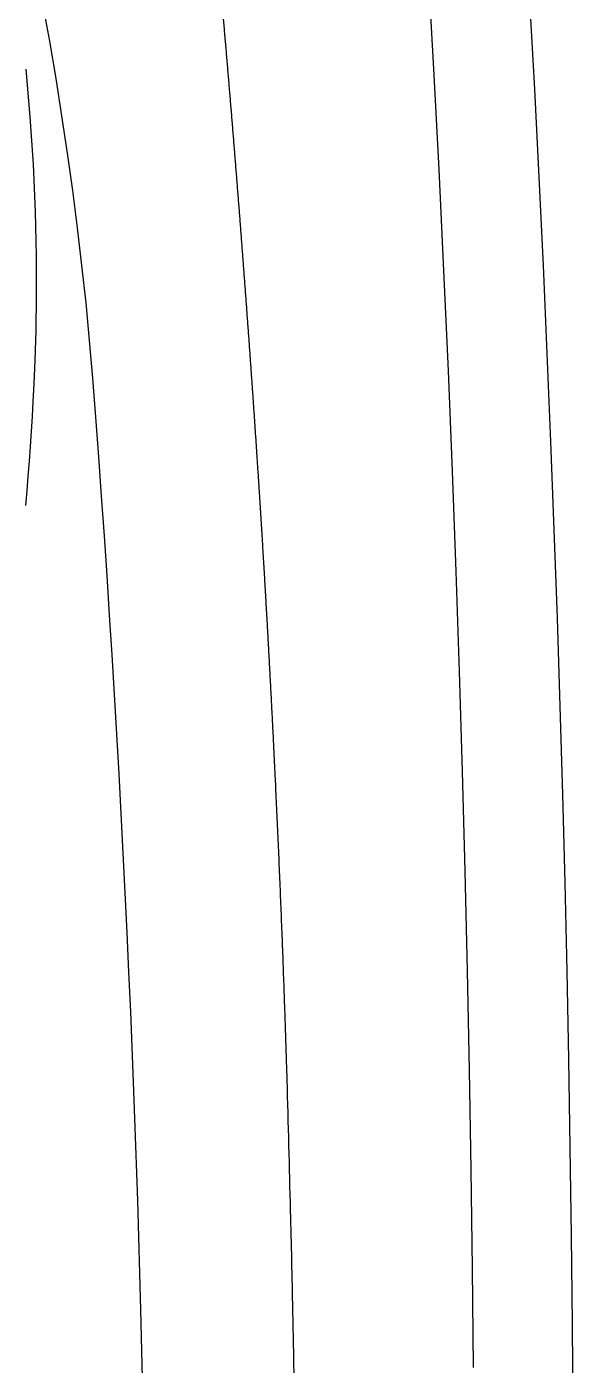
# Model space of a CAD drawing. Extents: x 938 to 1038, y 781 to 934.
# Drawn here: x 1029.65 to 1031.289, y 844.466 to 848.479 of the extents above; entities that cross this region are included whole.
import ezdxf

# ---------------------------------------------------------------- set-up
doc = ezdxf.new("R2010")
doc.units = 0
doc.header["$MEASUREMENT"] = 0
doc.layers.add('1', color=4, linetype='Continuous')

# ---------------------------------------------------------------- blocks, each defined once
blk = doc.blocks.new('VISTA')
at = {"layer": '1', "color": 3, "linetype": 'Continuous'}
for points in [[(91.8213, 48.9834), (91.8415, 48.8719), (91.8605, 48.7603), (91.8783, 48.6484), (91.895, 48.5364), (91.9106, 48.4242), (91.925, 48.3119), (91.9382, 48.1995), (91.9503, 48.0869), (91.9612, 47.9742), (91.9709, 47.8614), (91.9799, 47.7448), (91.9887, 47.626), (91.9972, 47.5073), (92.0054, 47.3884), (92.0134, 47.2696), (92.0211, 47.1508), (92.0286, 47.0319), (92.0358, 46.913), (92.0428, 46.7941), (92.0495, 46.6752), (92.0559, 46.5563), (92.0621, 46.4373), (92.0681, 46.3184), (92.0737, 46.1994), (92.0791, 46.0804), (92.0843, 45.9614), (92.0938, 45.7233)], [(91.7705, 47.48), (91.7744, 47.5239), (91.778, 47.5679), (91.7814, 47.6122), (91.7846, 47.6568), (91.7877, 47.7015), (91.7905, 47.7465), (91.7931, 47.7917), (91.7959, 47.8442), (91.799, 47.9155), (91.8017, 48.0043), (91.8032, 48.109), (91.8029, 48.2282), (91.7999, 48.3601), (91.7936, 48.5017), (91.7842, 48.6448), (91.7717, 48.7883)], [(93.1131, 44.8954), (93.1102, 45.1919), (93.1063, 45.4889), (93.1015, 45.7864), (93.0956, 46.0844), (93.0886, 46.383), (93.0807, 46.682), (93.0716, 46.9816), (93.0615, 47.2816), (93.0503, 47.5821), (93.0381, 47.8832), (93.0247, 48.1847), (93.0101, 48.4866), (92.9945, 48.7891), (92.9777, 49.092), (92.9597, 49.3954), (92.9406, 49.6993), (92.8988, 50.3084)], [(93.4124, 44.7601), (93.4103, 45.0249), (93.4074, 45.2897), (93.4037, 45.5544), (93.3993, 45.8192), (93.394, 46.0839), (93.388, 46.3486), (93.3811, 46.6132), (93.3735, 46.8778), (93.365, 47.1423), (93.3557, 47.4067), (93.3456, 47.6711), (93.3347, 47.9354), (93.3229, 48.1995), (93.3103, 48.4636), (93.2969, 48.7275), (93.2826, 48.9914), (93.2674, 49.2551), (93.2514, 49.5186), (93.2345, 49.782), (93.1981, 50.3084)], [(92.0938, 45.7233), (92.1053, 45.3957), (92.1151, 45.0679), (92.1231, 44.7401)]]:
    blk.add_lwpolyline(points, dxfattribs=at)
at = {"layer": '1', "color": 2}
for points in [[(92.5547, 45.7556), (92.5534, 45.7982, 0.000198), (92.552, 45.8405, 0.000199), (92.5507, 45.8829, 0.000199), (92.5493, 45.9253, 0.000199), (92.5478, 45.9677, 0.000199), (92.5463, 46.0102, 0.000199), (92.5448, 46.0526, 0.000198), (92.5433, 46.0949, 0.000199), (92.5417, 46.1373, 0.000199), (92.5401, 46.1797, 0.000199), (92.5384, 46.2222, 0.000199), (92.5367, 46.2646, 0.000198), (92.535, 46.3069, 0.000199), (92.5333, 46.3493, 0.000199), (92.5315, 46.3917, 0.000199), (92.5297, 46.4341, 0.000199), (92.5278, 46.4765, 0.000198), (92.5259, 46.5188, 0.000199), (92.524, 46.5612, 0.000199), (92.522, 46.6036, 0.000199), (92.5201, 46.646, 0.000199), (92.518, 46.6884, 0.000199), (92.516, 46.7308, 0.000199), (92.5139, 46.7731, 0.000199), (92.5118, 46.8155, 0.000199), (92.5096, 46.8578, 0.000199), (92.5074, 46.9002, 0.000199), (92.5052, 46.9426, 0.000199), (92.5029, 46.9849, 0.000199), (92.5006, 47.0273, 0.000199), (92.4983, 47.0696, 0.000199), (92.496, 47.112, 0.000199), (92.4936, 47.1543, 0.000199), (92.4911, 47.1967, 0.000199), (92.4887, 47.2391, 0.000199), (92.4862, 47.2814, 0.000199), (92.4836, 47.3237, 0.000199), (92.4811, 47.3661, 0.000199), (92.4785, 47.4084, 0.000199), (92.4759, 47.4507, 0.000198), (92.4732, 47.493, 0.000199), (92.4705, 47.5354, 0.000199), (92.4678, 47.5777, 0.000199), (92.465, 47.6201, 0.000199), (92.4622, 47.6624, 0.000198), (92.4594, 47.7047, 0.000198), (92.4565, 47.747, 0.000198), (92.4536, 47.7893, 0.0002), (92.4507, 47.8316, 0.000196), (92.4477, 47.874, 0.000182), (92.4447, 47.9163, 0.000174), (92.4417, 47.9586, 0.00017), (92.4386, 48.001, 0.000165), (92.4355, 48.0434, 0.00016), (92.4324, 48.0857, 0.000156), (92.4293, 48.128, 0.000153), (92.4261, 48.1704, 0.000154), (92.4229, 48.2128, 0.000158), (92.4197, 48.2551, 0.00016), (92.4164, 48.2975, 0.000161), (92.4132, 48.3398, 0.000161), (92.4099, 48.3821, 0.000163), (92.4065, 48.4245, 0.000164), (92.4032, 48.4668, 0.000165), (92.3998, 48.5091, 0.000166), (92.3964, 48.5515, 0.000167), (92.3929, 48.5938, 0.000168), (92.3895, 48.6361, 0.00017), (92.386, 48.6784, 0.000171), (92.3824, 48.7207, 0.000172), (92.3789, 48.763, 0.000173), (92.3753, 48.8053, 0.000175), (92.3717, 48.8476, 0.000177), (92.368, 48.8899, 0.000179), (92.3643, 48.9322, 0.00018), (92.3606, 48.9744, 0.000182)], [(92.5773, 44.7225, 0.000228), (92.5753, 44.8733, 0.000937), (92.5718, 45.0662, 0.00162), (92.5648, 45.3645, 0.000792), (92.5547, 45.7569, 0.000792)]]:
    blk.add_lwpolyline(points, format="xyb", dxfattribs=at)

msp = doc.modelspace()

# ---------------------------------------------------------------- block references
at = {"layer": '1'}
msp.add_blockref('VISTA', (937.8767, 799.5644), dxfattribs=at)

doc.saveas('drawing.dxf')
